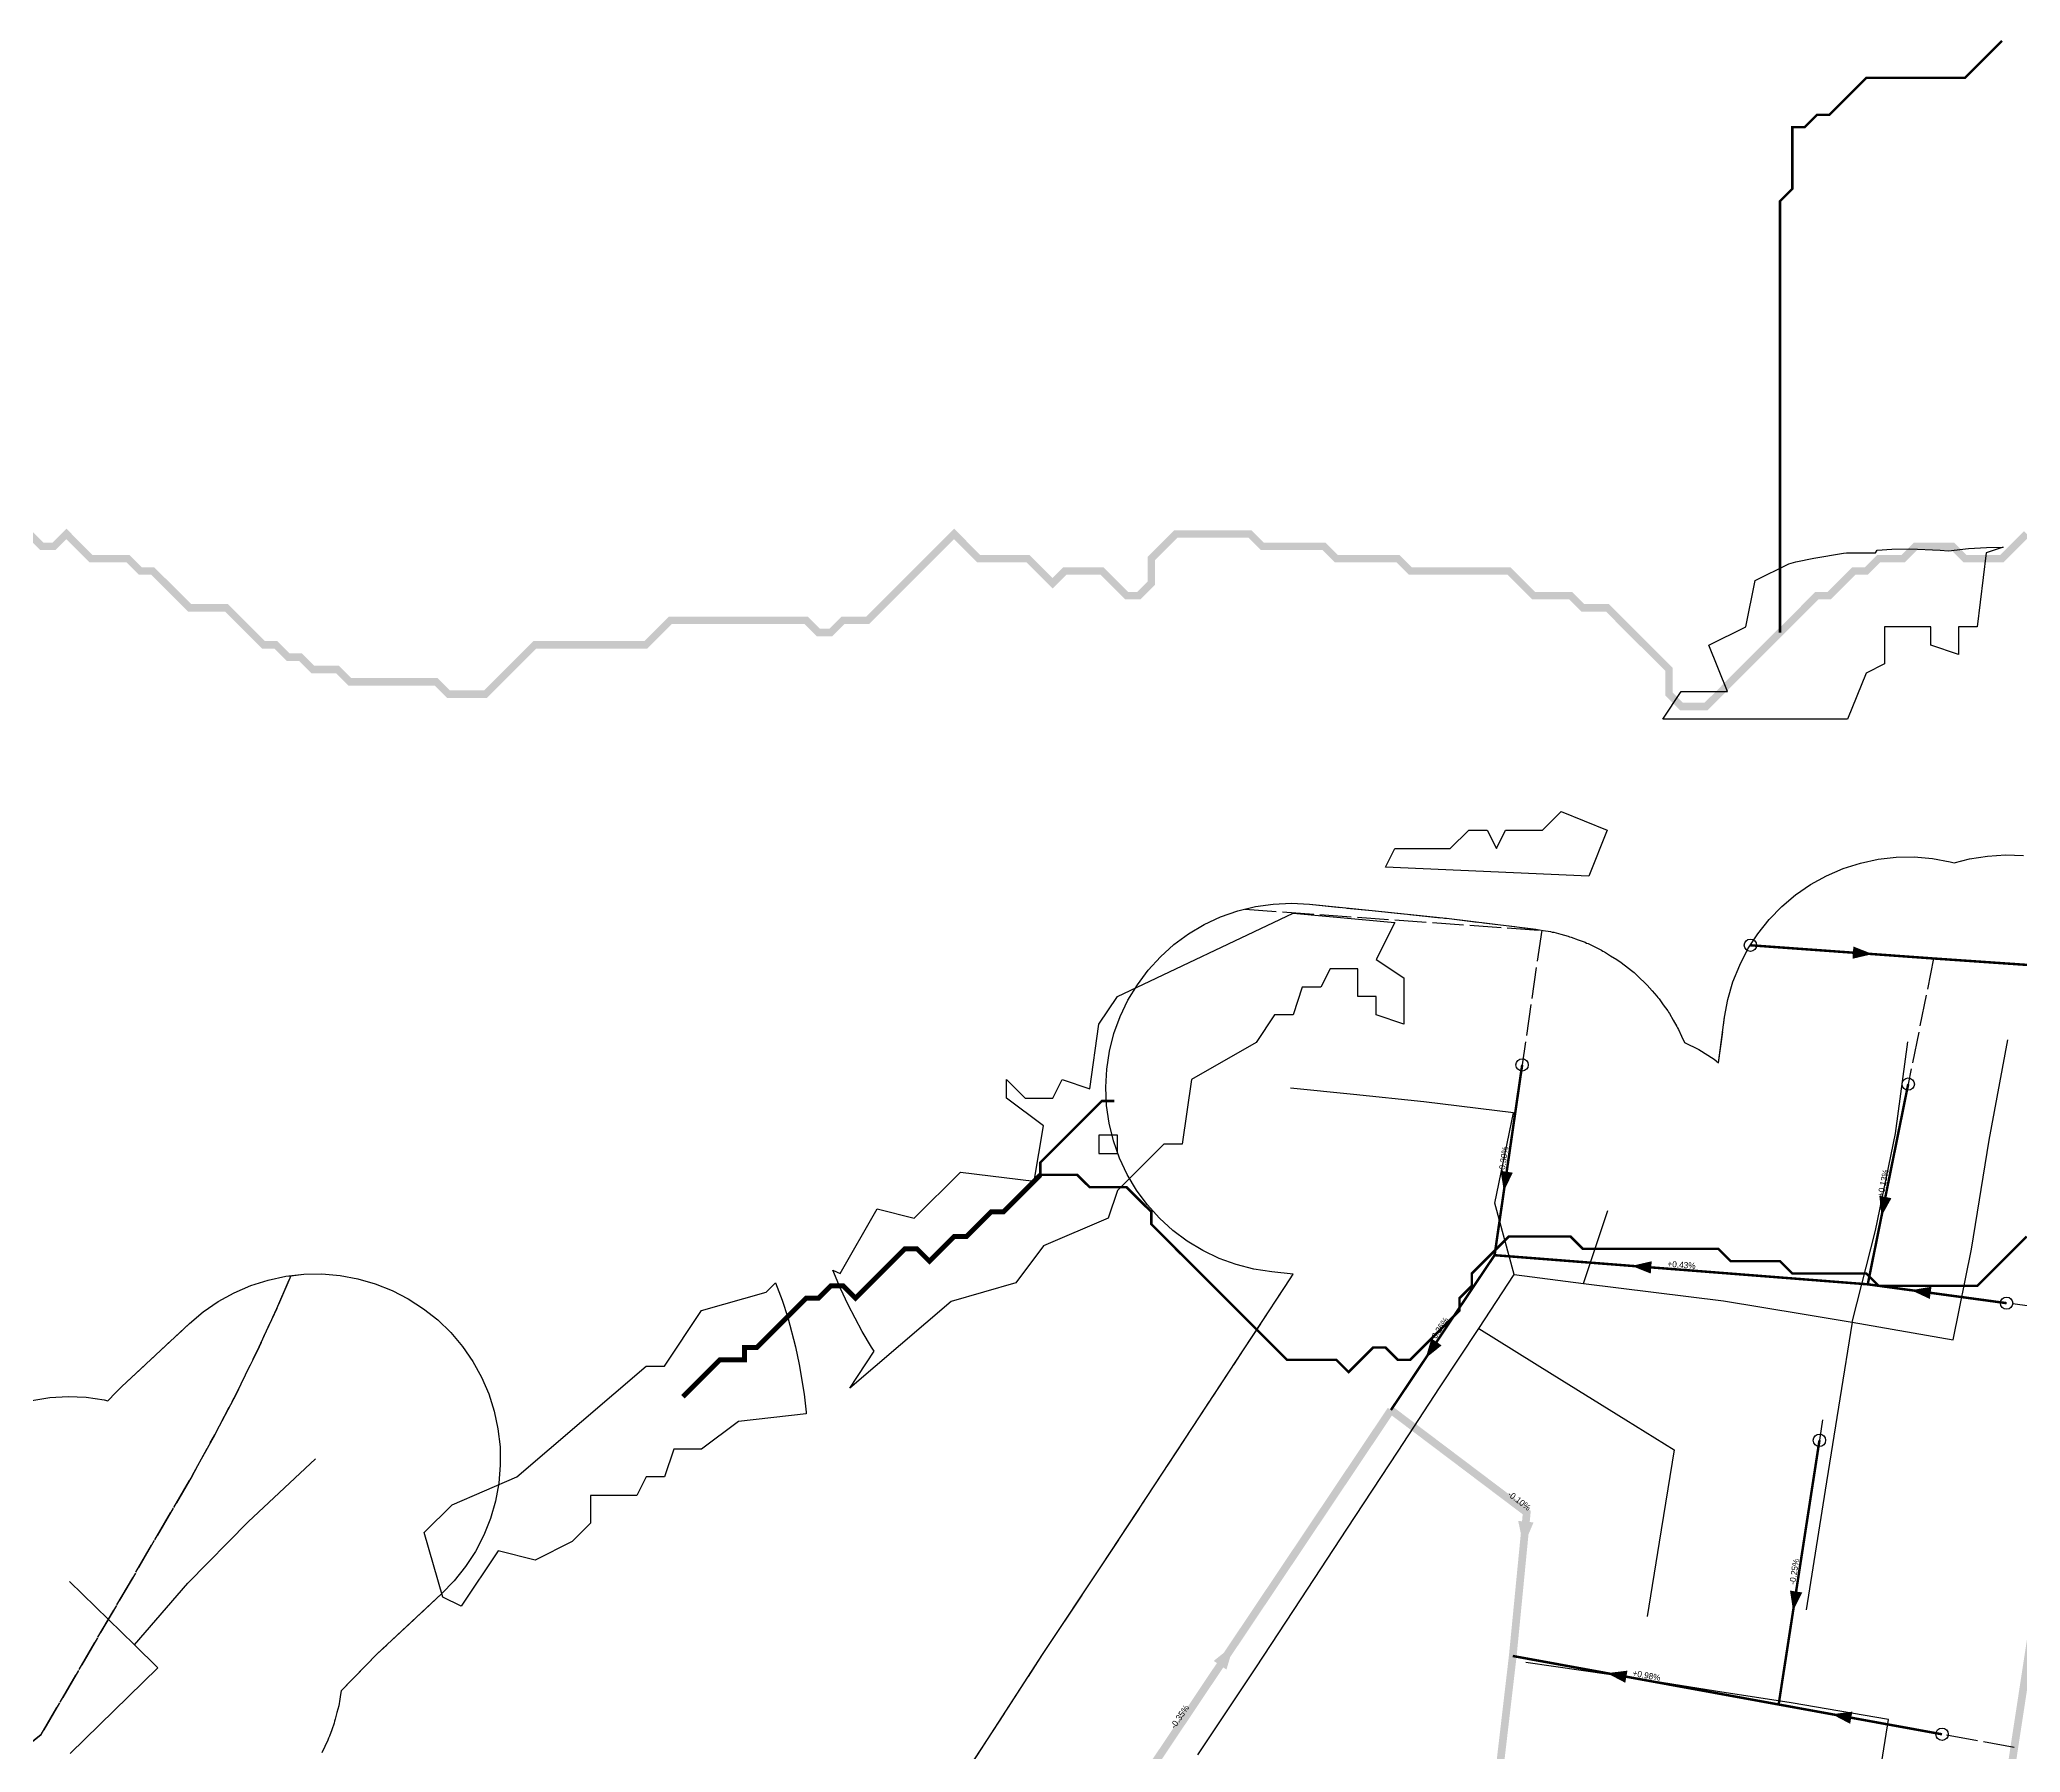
# Model space of a CAD drawing. Header units: metres. Extents: x 441395 to 476894, y 2561381 to 2578972.
# Drawn here: x 445701 to 446344, y 2567350 to 2567906 of the extents above; entities that cross this region are included whole.
import ezdxf
from ezdxf.enums import TextEntityAlignment as Align

# ---------------------------------------------------------------- set-up
doc = ezdxf.new("R2010")
doc.units = ezdxf.units.M
doc.header["$LTSCALE"] = 8
doc.linetypes.add('DASHDOT', pattern=[3.556, 2.54, -0.508, 0, -0.508])
doc.linetypes.add('DASHED', pattern=[1.524, 1.27, -0.254])
for name, color, linetype in [('A_ARROWS', 7, 'Continuous'), ('A_BRANCH', 7, 'Continuous'), ('A_BUILT_2006', 252, 'Continuous'), ('A_CATCHMENTS', 7, 'Continuous'), ('A_ENVELOPE', 3, 'Continuous'), ('A_GRADIENT', 8, 'Continuous'), ('A_HEAD_GAP', 8, 'Continuous'), ('A_HEADS', 8, 'Continuous'), ('A_LATERAL', 7, 'Continuous'), ('A_STREAMS', 5, 'Continuous'), ('A_SUBMAIN', 7, 'Continuous'), ('A_WADI', 4, 'Continuous')]:
    doc.layers.add(name, color=color, linetype=linetype)

msp = doc.modelspace()

# ---------------------------------------------------------------- linework, layer by layer
at = {"layer": 'A_ARROWS', "color": 1}
for points in [[(446296.41, 2567608.99), (446289.89, 2567607.46), (446290.18, 2567611.45)], [(446176.73, 2567531.98), (446175.67, 2567538.6), (446179.62, 2567538.03)], [(446299.3, 2567523.86), (446298.61, 2567530.52), (446302.53, 2567529.73)], [(446218.18, 2567507.76), (446224.72, 2567509.26), (446224.41, 2567505.27)], [(446308.91, 2567499.87), (446315.52, 2567500.99), (446314.99, 2567497.03)], [(446151.31, 2567477.75), (446153.21, 2567484.18), (446156.53, 2567481.96)], [(446183.1, 2567416.76), (446181.39, 2567424.97), (446186.36, 2567424.48)], [(446270.61, 2567395.72), (446269.61, 2567402.35), (446273.57, 2567401.74)], [(446089.07, 2567384.77), (446086.7, 2567376.73), (446082.55, 2567379.51)], [(446210.2, 2567375.54), (446216.86, 2567376.36), (446216.14, 2567372.42)], [(446283.2, 2567362.22), (446289.85, 2567363.04), (446289.13, 2567359.1)]]:
    msp.add_solid(points, dxfattribs=at)
at = {"layer": 'A_BRANCH', "color": 1, "linetype": 'DASHED', "const_width": 0.8}
for points in [[(446307.97, 2567566.77), (446294.84, 2567501.78)], [(446318.95, 2567355.7), (446265.92, 2567365.37)]]:
    msp.add_lwpolyline(points, dxfattribs=at)
at = {"layer": 'A_BRANCH', "color": 1, "const_width": 0.8}
msp.add_lwpolyline([(446339.92, 2567495.66), (446294.84, 2567501.78)], dxfattribs=at)
at = {"layer": 'A_BUILT_2006', "color": 252}
for points in [[(446303.89, 2567550.79), (446307.87, 2567580.55)], [(446334.23, 2567548.63), (446340.29, 2567581.19)], [(446127.89, 2567563.4), (446107.52, 2567565.5)], [(446150.78, 2567561.05), (446127.89, 2567563.4)], [(446179.85, 2567557.5), (446150.78, 2567561.05)], [(446173.85, 2567528.16), (446179.85, 2567557.5)], [(446297.39, 2567519.23), (446303.89, 2567550.79)], [(446328.51, 2567513.15), (446334.23, 2567548.63)], [(446180.08, 2567504.99), (446173.85, 2567528.16)], [(446202.62, 2567502.04), (446210.43, 2567525.74)], [(446289.78, 2567489.44), (446297.39, 2567519.23)], [(446322.57, 2567483.77), (446328.51, 2567513.15)], [(446168.57, 2567487.46), (446180.08, 2567504.99)], [(446180.08, 2567504.99), (446202.62, 2567502.04)], [(446202.62, 2567502.04), (446248.07, 2567496.39)], [(446248.07, 2567496.39), (446273.59, 2567492.25)], [(446273.59, 2567492.25), (446289.78, 2567489.44)], [(446289.78, 2567489.44), (446285.8, 2567464.56)], [(446289.78, 2567489.44), (446322.57, 2567483.77)], [(446155.89, 2567468.14), (446168.57, 2567487.46)], [(446168.57, 2567487.46), (446192.46, 2567472.6)], [(446192.46, 2567472.6), (446216.36, 2567457.75)], [(446142.37, 2567447.56), (446155.89, 2567468.14)], [(446285.8, 2567464.56), (446281.05, 2567434.9)], [(446216.36, 2567457.75), (446231.96, 2567448.05)], [(445769.1, 2567424.71), (445791.02, 2567445.17)], [(446125.81, 2567422.33), (446142.37, 2567447.56)], [(446231.96, 2567448.05), (446227.17, 2567418.12)], [(446281.05, 2567434.9), (446274.83, 2567396.09)], [(445749.55, 2567404.74), (445769.1, 2567424.71)], [(446110.94, 2567399.67), (446125.81, 2567422.33)], [(446227.17, 2567418.12), (446223.28, 2567393.89)], [(445732.22, 2567384.69), (445711.2, 2567405.34)], [(445732.22, 2567384.69), (445749.55, 2567404.74)], [(446096.23, 2567377.26), (446110.94, 2567399.67)], [(445739.81, 2567377.3), (445732.22, 2567384.69)], [(445711.39, 2567349.48), (445739.81, 2567377.3)], [(446077.38, 2567348.98), (446096.23, 2567377.26)], [(446219.8, 2567373.79), (446183.87, 2567379.03)], [(446245.42, 2567369.73), (446219.8, 2567373.79)], [(446270.01, 2567365.95), (446245.42, 2567369.73)], [(446301.61, 2567360.49), (446270.01, 2567365.95)], [(446298.21, 2567339.42), (446301.61, 2567360.49)]]:
    msp.add_lwpolyline(points, dxfattribs=at)
at = {"layer": 'A_CATCHMENTS', "color": 1, "linetype": 'DASHED'}
for points in [[(445990.14, 2567325.11), (446009.15, 2567353.96), (446026.99, 2567381.55), (446027.23, 2567381.9), (446027.45, 2567382.26), (446046.18, 2567410.36), (446060.78, 2567432.6), (446060.78, 2567432.6), (446060.78, 2567432.6), (446075.66, 2567455.26), (446092.22, 2567480.48), (446092.22, 2567480.48), (446092.22, 2567480.48), (446105.73, 2567501.07), (446108.37, 2567505.1), (446101.37, 2567505.82), (446095.55, 2567506.71), (446089.85, 2567508.16), (446084.31, 2567510.17), (446079, 2567512.71), (446073.97, 2567515.76), (446069.25, 2567519.29), (446064.91, 2567523.26), (446060.97, 2567527.64), (446057.48, 2567532.39), (446054.48, 2567537.45), (446051.99, 2567542.78), (446050.03, 2567548.34), (446048.62, 2567554.06), (446047.78, 2567559.88), (446047.52, 2567565.77), (446047.83, 2567571.65), (446048.72, 2567577.47), (446050.18, 2567583.17), (446052.19, 2567588.71), (446054.73, 2567594.02), (446057.78, 2567599.05), (446061.31, 2567603.77), (446065.28, 2567608.11), (446069.66, 2567612.05), (446074.4, 2567615.54), (446079.47, 2567618.54), (446084.8, 2567621.03), (446090.36, 2567622.99), (446096.07, 2567624.4), (446101.9, 2567625.24), (446107.78, 2567625.5), (446113.66, 2567625.19), (446134.03, 2567623.09), (446134.03, 2567623.09), (446134.03, 2567623.09), (446156.93, 2567620.73), (446157.49, 2567620.65), (446158.06, 2567620.6), (446187.12, 2567617.05), (446189.49, 2567616.65), (446191.87, 2567616.28), (446192.39, 2567616.15), (446192.93, 2567616.05), (446195.24, 2567615.42), (446197.57, 2567614.82), (446198.08, 2567614.63), (446198.6, 2567614.49), (446200.85, 2567613.63), (446203.1, 2567612.81), (446203.59, 2567612.57), (446204.1, 2567612.38), (446206.25, 2567611.3), (446208.41, 2567610.26), (446208.88, 2567609.98), (446209.36, 2567609.74), (446211.39, 2567608.45), (446213.45, 2567607.21), (446213.88, 2567606.88), (446214.34, 2567606.59), (446216.24, 2567605.12), (446218.16, 2567603.68), (446218.56, 2567603.31), (446218.99, 2567602.98), (446220.73, 2567601.32), (446222.5, 2567599.7), (446222.86, 2567599.29), (446223.26, 2567598.92), (446224.83, 2567597.1), (446226.43, 2567595.31), (446226.75, 2567594.88), (446227.11, 2567594.47), (446228.49, 2567592.5), (446229.91, 2567590.57), (446230.19, 2567590.1), (446230.5, 2567589.66), (446231.69, 2567587.57), (446232.91, 2567585.5), (446233.14, 2567585.01), (446233.41, 2567584.54), (446234.39, 2567582.34), (446235.34, 2567580.3), (446239.97, 2567577.97), (446244.94, 2567574.83), (446246.42, 2567573.68), (446248.4, 2567588.5), (446249.46, 2567594.29), (446251.09, 2567599.95), (446253.27, 2567605.42), (446255.97, 2567610.65), (446259.17, 2567615.59), (446262.84, 2567620.2), (446266.94, 2567624.42), (446271.44, 2567628.22), (446276.29, 2567631.56), (446281.44, 2567634.41), (446286.85, 2567636.74), (446292.46, 2567638.53), (446298.22, 2567639.76), (446304.07, 2567640.42), (446309.95, 2567640.51), (446315.82, 2567640.02), (446321.61, 2567638.95), (446322.89, 2567638.58), (446327.87, 2567639.89), (446333.68, 2567640.83), (446339.56, 2567641.19), (446345.45, 2567640.97)], [(445695.35, 2567350.33), (445701.96, 2567355.64), (445750.97, 2567439.62), (445758.29, 2567452.9), (445765.31, 2567466.38), (445772.02, 2567480.07), (445778.43, 2567493.96), (445783.02, 2567504.57), (445787.21, 2567505.04), (445793.1, 2567505.13), (445798.97, 2567504.64), (445804.76, 2567503.57), (445810.42, 2567501.95), (445815.89, 2567499.77), (445821.12, 2567497.07), (445826.06, 2567493.87), (445830.67, 2567490.2), (445834.89, 2567486.1), (445838.69, 2567481.6), (445842.03, 2567476.75), (445844.88, 2567471.6), (445847.22, 2567466.19), (445849.01, 2567460.59), (445850.24, 2567454.83), (445850.9, 2567448.98), (445850.99, 2567443.09), (445850.49, 2567437.22), (445849.43, 2567431.43), (445847.8, 2567425.77), (445845.63, 2567420.3), (445842.93, 2567415.07), (445839.73, 2567410.12), (445836.06, 2567405.52), (445831.95, 2567401.3), (445811.02, 2567381.77), (445799.29, 2567369.78), (445799.1, 2567368.57), (445798.8, 2567366.34), (445798.64, 2567365.66), (445798.53, 2567364.97), (445797.96, 2567362.8), (445797.44, 2567360.61), (445797.21, 2567359.95), (445797.03, 2567359.27), (445796.26, 2567357.17), (445795.53, 2567355.04), (445795.24, 2567354.41), (445794.99, 2567353.75), (445794.01, 2567351.73), (445793.08, 2567349.69)]]:
    msp.add_lwpolyline(points, dxfattribs=at)
at = {"layer": 'A_CATCHMENTS', "color": 2, "linetype": 'DASHED'}
msp.add_lwpolyline([(445698.98, 2567464.09), (445704.8, 2567465), (445710.67, 2567465.34), (445716.56, 2567465.1), (445722.39, 2567464.29), (445723.6, 2567464), (445726.22, 2567466.68), (445727.22, 2567467.6), (445728.16, 2567468.58), (445750.09, 2567489.04), (445754.59, 2567492.84), (445759.43, 2567496.18), (445764.59, 2567499.03), (445769.99, 2567501.36), (445775.6, 2567503.15), (445781.36, 2567504.38), (445783.02, 2567504.57), (445778.43, 2567493.96), (445772.02, 2567480.07), (445765.31, 2567466.38), (445758.29, 2567452.9), (445750.97, 2567439.62), (445701.96, 2567355.64), (445695.35, 2567350.33)], dxfattribs=at)
at = {"layer": 'A_ENVELOPE', "color": 3}
for points in [[(445990.14, 2567325.11), (446009.15, 2567353.96), (446026.99, 2567381.55), (446027.23, 2567381.9), (446027.45, 2567382.26), (446046.18, 2567410.36), (446060.78, 2567432.6), (446060.78, 2567432.6), (446060.78, 2567432.6), (446075.66, 2567455.26), (446092.22, 2567480.48), (446092.22, 2567480.48), (446092.22, 2567480.48), (446105.73, 2567501.07), (446108.37, 2567505.1), (446101.37, 2567505.82), (446095.55, 2567506.71), (446089.85, 2567508.16), (446084.31, 2567510.17), (446079, 2567512.71), (446073.97, 2567515.76), (446069.25, 2567519.29), (446064.91, 2567523.26), (446060.97, 2567527.64), (446057.48, 2567532.39), (446054.48, 2567537.45), (446051.99, 2567542.78), (446050.03, 2567548.34), (446048.62, 2567554.06), (446047.78, 2567559.88), (446047.52, 2567565.77), (446047.83, 2567571.65), (446048.72, 2567577.47), (446050.18, 2567583.17), (446052.19, 2567588.71), (446054.73, 2567594.02), (446057.78, 2567599.05), (446061.31, 2567603.77), (446065.28, 2567608.11), (446069.66, 2567612.05), (446074.4, 2567615.54), (446079.47, 2567618.54), (446084.8, 2567621.03), (446090.36, 2567622.99), (446096.07, 2567624.4), (446101.9, 2567625.24), (446107.78, 2567625.5), (446113.66, 2567625.19), (446134.03, 2567623.09), (446134.03, 2567623.09), (446134.03, 2567623.09), (446156.93, 2567620.73), (446157.49, 2567620.65), (446158.06, 2567620.6), (446187.12, 2567617.05), (446189.49, 2567616.65), (446191.87, 2567616.28), (446192.39, 2567616.15), (446192.93, 2567616.05), (446195.24, 2567615.42), (446197.57, 2567614.82), (446198.08, 2567614.63), (446198.6, 2567614.49), (446200.85, 2567613.63), (446203.1, 2567612.81), (446203.59, 2567612.57), (446204.1, 2567612.38), (446206.25, 2567611.3), (446208.41, 2567610.26), (446208.88, 2567609.98), (446209.36, 2567609.74), (446211.39, 2567608.45), (446213.45, 2567607.21), (446213.88, 2567606.88), (446214.34, 2567606.59), (446216.24, 2567605.12), (446218.16, 2567603.68), (446218.56, 2567603.31), (446218.99, 2567602.98), (446220.73, 2567601.32), (446222.5, 2567599.7), (446222.86, 2567599.29), (446223.26, 2567598.92), (446224.83, 2567597.1), (446226.43, 2567595.31), (446226.75, 2567594.88), (446227.11, 2567594.47), (446228.49, 2567592.5), (446229.91, 2567590.57), (446230.19, 2567590.1), (446230.5, 2567589.66), (446231.69, 2567587.57), (446232.91, 2567585.5), (446233.14, 2567585.01), (446233.41, 2567584.54), (446234.39, 2567582.34), (446235.34, 2567580.3), (446239.97, 2567577.97), (446244.94, 2567574.83), (446246.42, 2567573.68), (446248.4, 2567588.5), (446249.46, 2567594.29), (446251.09, 2567599.95), (446253.27, 2567605.42), (446255.97, 2567610.65), (446259.17, 2567615.59), (446262.84, 2567620.2), (446266.94, 2567624.42), (446271.44, 2567628.22), (446276.29, 2567631.56), (446281.44, 2567634.41), (446286.85, 2567636.74), (446292.46, 2567638.53), (446298.22, 2567639.76), (446304.07, 2567640.42), (446309.95, 2567640.51), (446315.82, 2567640.02), (446321.61, 2567638.95), (446322.89, 2567638.58), (446327.87, 2567639.89), (446333.68, 2567640.83), (446339.56, 2567641.19), (446345.45, 2567640.97)], [(445698.98, 2567464.09), (445704.8, 2567465), (445710.67, 2567465.34), (445716.56, 2567465.1), (445722.39, 2567464.29), (445723.6, 2567464), (445726.22, 2567466.68), (445727.22, 2567467.6), (445728.16, 2567468.58), (445750.09, 2567489.04), (445754.59, 2567492.84), (445759.43, 2567496.18), (445764.59, 2567499.03), (445769.99, 2567501.36), (445775.6, 2567503.15), (445781.36, 2567504.38), (445787.21, 2567505.04), (445793.1, 2567505.13), (445798.97, 2567504.64), (445804.76, 2567503.57), (445810.42, 2567501.95), (445815.89, 2567499.77), (445821.12, 2567497.07), (445826.06, 2567493.87), (445830.67, 2567490.2), (445834.89, 2567486.1), (445838.69, 2567481.6), (445842.03, 2567476.75), (445844.88, 2567471.6), (445847.22, 2567466.19), (445849.01, 2567460.59), (445850.24, 2567454.83), (445850.9, 2567448.98), (445850.99, 2567443.09), (445850.49, 2567437.22), (445849.43, 2567431.43), (445847.8, 2567425.77), (445845.63, 2567420.3), (445842.93, 2567415.07), (445839.73, 2567410.12), (445836.06, 2567405.52), (445831.95, 2567401.3), (445811.02, 2567381.77), (445799.29, 2567369.78), (445799.1, 2567368.57), (445798.8, 2567366.34), (445798.64, 2567365.66), (445798.53, 2567364.97), (445797.96, 2567362.8), (445797.44, 2567360.61), (445797.21, 2567359.95), (445797.03, 2567359.27), (445796.26, 2567357.17), (445795.53, 2567355.04), (445795.24, 2567354.41), (445794.99, 2567353.75), (445794.01, 2567351.73), (445793.08, 2567349.69)]]:
    msp.add_lwpolyline(points, dxfattribs=at)
at = {"layer": 'A_HEAD_GAP', "color": 8, "linetype": 'DASHED'}
for points in [[(446092.72, 2567623.58), (446189.01, 2567616.73), (446182.67, 2567572.99)], [(446316.21, 2567607.56), (446307.97, 2567566.77)], [(446364.04, 2567492.39), (446339.92, 2567495.66)], [(446280.19, 2567457.74), (446279.17, 2567451.13)], [(446342.41, 2567351.42), (446318.95, 2567355.7)]]:
    msp.add_lwpolyline(points, dxfattribs=at)
at = {"layer": 'A_HEADS', "color": 1}
for centre in [(446256.75, 2567611.85), (446182.67, 2567572.99), (446307.97, 2567566.77), (446339.92, 2567495.66), (446279.17, 2567451.13), (446318.95, 2567355.7)]:
    msp.add_circle(centre, 2, dxfattribs=at)
at = {"layer": 'A_LATERAL', "color": 1, "linetype": 'DASHDOT', "const_width": 0.8}
for points in [[(446256.75, 2567611.85), (446316.21, 2567607.56)], [(446316.21, 2567607.56), (446382.98, 2567602.97)], [(446182.67, 2567572.99), (446173.72, 2567511.24)], [(446279.17, 2567451.13), (446265.92, 2567365.37)]]:
    msp.add_lwpolyline(points, dxfattribs=at)
at = {"layer": 'A_LATERAL', "color": 1, "linetype": 'DASHED', "const_width": 0.8}
for points in [[(446173.72, 2567511.24), (446140.08, 2567460.97)], [(446294.84, 2567501.78), (446173.72, 2567511.24)]]:
    msp.add_lwpolyline(points, dxfattribs=at)
at = {"layer": 'A_LATERAL', "color": 1, "const_width": 0.8}
msp.add_lwpolyline([(446265.92, 2567365.37), (446179.62, 2567381.12)], dxfattribs=at)
at = {"layer": 'A_STREAMS', "color": 5}
for points, const_width in [([(446338.41, 2567905.47), (446334.4, 2567901.47), (446330.4, 2567897.46), (446326.4, 2567893.46), (446322.4, 2567893.46), (446318.4, 2567893.46), (446314.4, 2567893.46), (446310.39, 2567893.46), (446306.39, 2567893.46), (446302.39, 2567893.46), (446298.39, 2567893.46), (446294.39, 2567893.46), (446290.38, 2567889.46), (446286.38, 2567885.46), (446282.38, 2567881.46), (446278.38, 2567881.46), (446274.38, 2567877.46), (446270.38, 2567877.46), (446270.38, 2567873.45), (446270.38, 2567869.45), (446270.38, 2567865.45), (446270.38, 2567861.45), (446270.38, 2567857.45), (446266.37, 2567853.44), (446266.37, 2567849.44), (446266.37, 2567845.44), (446266.37, 2567841.44), (446266.37, 2567837.44), (446266.37, 2567833.44), (446266.37, 2567829.43), (446266.37, 2567825.43), (446266.37, 2567821.43), (446266.37, 2567817.43), (446266.37, 2567813.43), (446266.37, 2567809.43), (446266.37, 2567805.42), (446266.37, 2567801.42), (446266.37, 2567797.42), (446266.37, 2567793.42), (446266.37, 2567789.42), (446266.37, 2567785.41), (446266.37, 2567781.41), (446266.37, 2567777.41), (446266.37, 2567773.41), (446266.37, 2567769.41), (446266.37, 2567765.41), (446266.37, 2567761.4), (446266.37, 2567757.4), (446266.37, 2567753.4), (446266.37, 2567749.4), (446266.37, 2567745.4), (446266.37, 2567741.39), (446266.37, 2567737.39), (446266.37, 2567733.39), (446266.37, 2567729.39), (446266.37, 2567725.39), (446266.37, 2567721.39), (446266.37, 2567717.38), (446266.37, 2567713.38)], 0.8), ([(446266.37, 2567713.38), (446262.37, 2567709.38), (446258.37, 2567705.38), (446254.37, 2567701.38), (446250.37, 2567697.38), (446246.37, 2567693.37), (446242.36, 2567689.37), (446238.36, 2567689.37), (446234.36, 2567689.37), (446230.36, 2567693.37), (446230.36, 2567697.38), (446230.36, 2567701.38), (446226.36, 2567705.38), (446222.35, 2567709.38), (446218.35, 2567713.38), (446214.35, 2567717.38), (446210.35, 2567721.39), (446206.35, 2567721.39), (446202.35, 2567721.39), (446198.34, 2567725.39), (446194.34, 2567725.39), (446190.34, 2567725.39), (446186.34, 2567725.39), (446182.34, 2567729.39), (446178.34, 2567733.39), (446174.33, 2567733.39), (446170.33, 2567733.39), (446166.33, 2567733.39), (446162.33, 2567733.39), (446158.33, 2567733.39), (446154.33, 2567733.39), (446150.32, 2567733.39), (446146.32, 2567733.39), (446142.32, 2567737.39), (446138.32, 2567737.39), (446134.32, 2567737.39), (446130.31, 2567737.39), (446126.31, 2567737.39), (446122.31, 2567737.39), (446118.31, 2567741.39), (446114.31, 2567741.39), (446110.31, 2567741.39), (446106.3, 2567741.39), (446102.3, 2567741.39), (446098.3, 2567741.39), (446094.3, 2567745.4), (446090.3, 2567745.4), (446086.3, 2567745.4), (446082.29, 2567745.4), (446078.29, 2567745.4), (446074.29, 2567745.4), (446070.29, 2567745.4), (446066.29, 2567741.39), (446062.29, 2567737.39), (446062.29, 2567733.39), (446062.29, 2567729.39), (446058.28, 2567725.39), (446054.28, 2567725.39), (446050.28, 2567729.39), (446046.28, 2567733.39), (446042.28, 2567733.39), (446038.27, 2567733.39), (446034.27, 2567733.39), (446030.27, 2567729.39), (446026.27, 2567733.39), (446022.27, 2567737.39), (446018.27, 2567737.39), (446014.26, 2567737.39), (446010.26, 2567737.39), (446006.26, 2567737.39), (446002.26, 2567741.39), (445998.26, 2567745.4), (445994.26, 2567741.39), (445990.25, 2567737.39), (445986.25, 2567733.39), (445982.25, 2567729.39), (445978.25, 2567725.39), (445974.25, 2567721.39), (445970.24, 2567717.38), (445966.24, 2567717.38), (445962.24, 2567717.38), (445958.24, 2567713.38), (445954.24, 2567713.38), (445950.24, 2567717.38), (445946.23, 2567717.38), (445942.23, 2567717.38), (445938.23, 2567717.38), (445934.23, 2567717.38), (445930.23, 2567717.38), (445926.23, 2567717.38), (445922.22, 2567717.38), (445918.22, 2567717.38), (445914.22, 2567717.38), (445910.22, 2567717.38), (445906.22, 2567717.38), (445902.22, 2567713.38), (445898.21, 2567709.38), (445894.21, 2567709.38), (445890.21, 2567709.38), (445886.21, 2567709.38), (445882.21, 2567709.38), (445878.2, 2567709.38), (445874.2, 2567709.38), (445870.2, 2567709.38), (445866.2, 2567709.38), (445862.2, 2567709.38), (445858.2, 2567705.38), (445854.19, 2567701.38), (445850.19, 2567697.38), (445846.19, 2567693.37), (445842.19, 2567693.37), (445838.19, 2567693.37), (445834.19, 2567693.37), (445830.18, 2567697.38), (445826.18, 2567697.38), (445822.18, 2567697.38), (445818.18, 2567697.38), (445814.18, 2567697.38), (445810.17, 2567697.38), (445806.17, 2567697.38), (445802.17, 2567697.38), (445798.17, 2567701.38), (445794.17, 2567701.38), (445790.17, 2567701.38), (445786.16, 2567705.38), (445782.16, 2567705.38), (445778.16, 2567709.38), (445774.16, 2567709.38), (445770.16, 2567713.38), (445766.16, 2567717.38), (445762.15, 2567721.39), (445758.15, 2567721.39), (445754.15, 2567721.39), (445750.15, 2567721.39), (445746.15, 2567725.39), (445742.15, 2567729.39), (445738.14, 2567733.39), (445734.14, 2567733.39), (445730.14, 2567737.39), (445726.14, 2567737.39), (445722.14, 2567737.39), (445718.13, 2567737.39), (445714.13, 2567741.39), (445710.13, 2567745.4), (445706.13, 2567741.39), (445702.13, 2567741.39), (445698.13, 2567745.4)], 2.4), ([(446346.41, 2567745.4), (446342.41, 2567741.39), (446338.41, 2567737.39), (446334.4, 2567737.39), (446330.4, 2567737.39), (446326.4, 2567737.39), (446322.4, 2567741.39), (446318.4, 2567741.39), (446314.4, 2567741.39), (446310.39, 2567741.39), (446306.39, 2567737.39), (446302.39, 2567737.39), (446298.39, 2567737.39), (446294.39, 2567733.39), (446290.38, 2567733.39), (446286.38, 2567729.39), (446282.38, 2567725.39), (446278.38, 2567725.39), (446274.38, 2567721.39), (446270.38, 2567717.38), (446266.37, 2567713.38)], 2.4), ([(446050.28, 2567561.31), (446046.28, 2567561.31), (446042.28, 2567557.31), (446038.27, 2567553.31), (446034.27, 2567549.31), (446030.27, 2567545.31), (446026.27, 2567541.31), (446026.27, 2567537.3)], 0.8), ([(446026.27, 2567537.3), (446022.27, 2567533.3), (446018.27, 2567529.3), (446014.26, 2567525.3), (446010.26, 2567525.3), (446006.26, 2567521.3), (446002.26, 2567517.3), (445998.26, 2567517.3), (445994.26, 2567513.29), (445990.25, 2567509.29), (445986.25, 2567513.29), (445982.25, 2567513.29), (445978.25, 2567509.29), (445974.25, 2567505.29), (445970.24, 2567501.29), (445966.24, 2567497.29), (445962.24, 2567501.29), (445958.24, 2567501.29), (445954.24, 2567497.29), (445950.24, 2567497.29), (445946.23, 2567493.28), (445942.23, 2567489.28), (445938.23, 2567485.28), (445934.23, 2567481.28), (445930.23, 2567481.28), (445930.23, 2567477.28), (445926.23, 2567477.28), (445922.22, 2567477.28), (445918.22, 2567473.28), (445914.22, 2567469.27), (445910.22, 2567465.27)], 1.6), ([(446346.41, 2567517.3), (446342.41, 2567513.29), (446338.41, 2567509.29), (446334.4, 2567505.29), (446330.4, 2567501.29), (446326.4, 2567501.29), (446322.4, 2567501.29), (446318.4, 2567501.29), (446314.4, 2567501.29), (446310.39, 2567501.29), (446306.39, 2567501.29), (446302.39, 2567501.29), (446298.39, 2567501.29), (446294.39, 2567505.29), (446290.38, 2567505.29), (446286.38, 2567505.29), (446282.38, 2567505.29), (446278.38, 2567505.29), (446274.38, 2567505.29), (446270.38, 2567505.29), (446266.37, 2567509.29), (446262.37, 2567509.29), (446258.37, 2567509.29), (446254.37, 2567509.29), (446250.37, 2567509.29), (446246.37, 2567513.29), (446242.36, 2567513.29), (446238.36, 2567513.29), (446234.36, 2567513.29), (446230.36, 2567513.29), (446226.36, 2567513.29), (446222.35, 2567513.29), (446218.35, 2567513.29), (446214.35, 2567513.29), (446210.35, 2567513.29), (446206.35, 2567513.29), (446202.35, 2567513.29), (446198.34, 2567517.3), (446194.34, 2567517.3), (446190.34, 2567517.3), (446186.34, 2567517.3), (446182.34, 2567517.3), (446178.34, 2567517.3), (446174.33, 2567513.29), (446170.33, 2567509.29), (446166.33, 2567505.29), (446166.33, 2567501.29), (446162.33, 2567497.29), (446162.33, 2567493.28), (446158.33, 2567489.28), (446154.33, 2567485.28), (446150.32, 2567481.28), (446146.32, 2567477.28), (446142.32, 2567477.28), (446138.32, 2567481.28), (446134.32, 2567481.28), (446130.31, 2567477.28), (446126.31, 2567473.28), (446122.31, 2567477.28), (446118.31, 2567477.28), (446114.31, 2567477.28), (446110.31, 2567477.28), (446106.3, 2567477.28), (446102.3, 2567481.28), (446098.3, 2567485.28), (446094.3, 2567489.28), (446090.3, 2567493.28), (446086.3, 2567497.29), (446082.29, 2567501.29), (446078.29, 2567505.29), (446074.29, 2567509.29), (446070.29, 2567513.29), (446066.29, 2567517.3), (446062.29, 2567521.3), (446062.29, 2567525.3), (446058.28, 2567529.3), (446054.28, 2567533.3), (446050.28, 2567533.3), (446046.28, 2567533.3), (446042.28, 2567533.3), (446038.27, 2567537.3), (446034.27, 2567537.3), (446030.27, 2567537.3), (446026.27, 2567537.3)], 0.8)]:
    msp.add_lwpolyline(points, dxfattribs=dict(at, const_width=const_width))
at = {"layer": 'A_SUBMAIN', "color": 1, "linetype": 'DASHDOT', "const_width": 2.5}
for points in [[(446005.62, 2567260.08), (446140.08, 2567460.97)], [(446179.62, 2567381.12), (446170.1, 2567299.72), (446164.23, 2567225.36), (446196.21, 2567162.43)]]:
    msp.add_lwpolyline(points, dxfattribs=at)
at = {"layer": 'A_SUBMAIN', "color": 1, "linetype": 'DASHED', "const_width": 2.5}
for points in [[(446140.08, 2567460.97), (446184.16, 2567427.69), (446179.62, 2567381.12)], [(446353.88, 2567426.2), (446342.41, 2567351.42)], [(446342.41, 2567351.42), (446335.55, 2567305.44), (446358.24, 2567262.75)]]:
    msp.add_lwpolyline(points, dxfattribs=at)
at = {"layer": 'A_WADI', "color": 4}
for points in [[(446297.31, 2567739.24), (446297.9, 2567740.11), (446302.63, 2567740.41), (446308.52, 2567740.5), (446318.33, 2567740.16), (446321.1, 2567739.92), (446327.56, 2567740.64), (446333.43, 2567741), (446338.8, 2567741.07), (446333.31, 2567739.24), (446330.31, 2567715.24), (446324.31, 2567715.24), (446324.31, 2567706.24), (446315.31, 2567709.24), (446315.31, 2567715.24), (446300.31, 2567715.24), (446300.31, 2567703.24), (446294.31, 2567700.24), (446288.31, 2567685.24), (446228.31, 2567685.24), (446234.31, 2567694.24), (446249.31, 2567694.24), (446243.31, 2567709.24), (446255.31, 2567715.24), (446258.31, 2567730.24), (446269.27, 2567735.72), (446271.55, 2567736.32), (446277.3, 2567737.55), (446286.99, 2567739.13), (446287.92, 2567739.24), (446297.31, 2567739.24)], [(446210.31, 2567649.24), (446204.31, 2567634.24), (446138.31, 2567637.24), (446141.31, 2567643.24), (446159.31, 2567643.24), (446165.31, 2567649.24), (446171.31, 2567649.24), (446174.31, 2567643.24), (446177.31, 2567649.24), (446189.31, 2567649.24), (446195.31, 2567655.24), (446210.31, 2567649.24)], [(445961.31, 2567505.24), (445973.31, 2567526.24), (445985.31, 2567523.24), (446000.31, 2567538.24), (446024.31, 2567535.24), (446027.31, 2567553.24), (446015.31, 2567562.24), (446015.31, 2567568.24), (446021.31, 2567562.24), (446030.31, 2567562.24), (446033.31, 2567568.24), (446042.31, 2567565.24), (446045.31, 2567586.24), (446051.31, 2567595.24), (446108.31, 2567622.24), (446141.31, 2567619.24), (446135.31, 2567607.24), (446144.31, 2567601.24), (446144.31, 2567586.24), (446135.31, 2567589.24), (446135.31, 2567595.24), (446129.31, 2567595.24), (446129.31, 2567604.24), (446120.31, 2567604.24), (446117.31, 2567598.24), (446111.31, 2567598.24), (446108.31, 2567589.24), (446102.31, 2567589.24), (446096.31, 2567580.24), (446075.31, 2567568.24), (446072.31, 2567547.24), (446066.31, 2567547.24), (446051.31, 2567532.24), (446048.31, 2567523.24), (446027.31, 2567514.24), (446018.31, 2567502.24), (445997.31, 2567496.24), (445964.43, 2567468.05), (445972.33, 2567480.08), (445971.49, 2567481.36), (445968.48, 2567486.42), (445963.89, 2567495.09), (445961.4, 2567500.43), (445958.95, 2567506.42), (445961.31, 2567505.24)], [(446045.31, 2567544.24), (446051.31, 2567544.24), (446051.31, 2567550.24), (446045.31, 2567550.24), (446045.31, 2567544.24)], [(445928.31, 2567457.24), (445916.31, 2567448.24), (445907.31, 2567448.24), (445904.31, 2567439.24), (445898.31, 2567439.24), (445895.31, 2567433.24), (445880.31, 2567433.24), (445880.31, 2567424.24), (445874.31, 2567418.24), (445862.31, 2567412.24), (445850.31, 2567415.24), (445838.31, 2567397.24), (445832.31, 2567400.24), (445826.31, 2567421.24), (445835.31, 2567430.24), (445856.31, 2567439.24), (445898.31, 2567475.24), (445904.31, 2567475.24), (445916.31, 2567493.24), (445937.31, 2567499.24), (445940.36, 2567502.28), (445942.48, 2567496.6), (445944.27, 2567490.99), (445946.79, 2567481.51), (445948.02, 2567475.75), (445949.6, 2567466.07), (445950.27, 2567460.22), (445950.3, 2567459.68), (445928.31, 2567457.24)]]:
    msp.add_lwpolyline(points, close=True, dxfattribs=at)

# ---------------------------------------------------------------- texts
at = {"layer": 'A_GRADIENT', "color": 1}
for s, rotation, p in [('-0.30%', 81.75374, (446178.2, 2567542.12)), ('+0.13%', 78.58139, (446301.41, 2567534.28)), ('+0.43%', 355.53646, (446234.28, 2567506.51)), ('+0.26%', 56.2045, (446156.9, 2567486.1)), ('-0.10%', -37.04961, (446180.79, 2567430.23)), ('-0.25%', 81.21706, (446272.55, 2567408.25)), ('+0.98%', 349.65859, (446222.77, 2567373.25)), ('-0.35%', 56.2045, (446072.85, 2567360.53))]:
    msp.add_text(s, height=2, rotation=rotation, dxfattribs=at).set_placement(p, align=Align.BOTTOM_CENTER)

doc.saveas('drawing.dxf')
